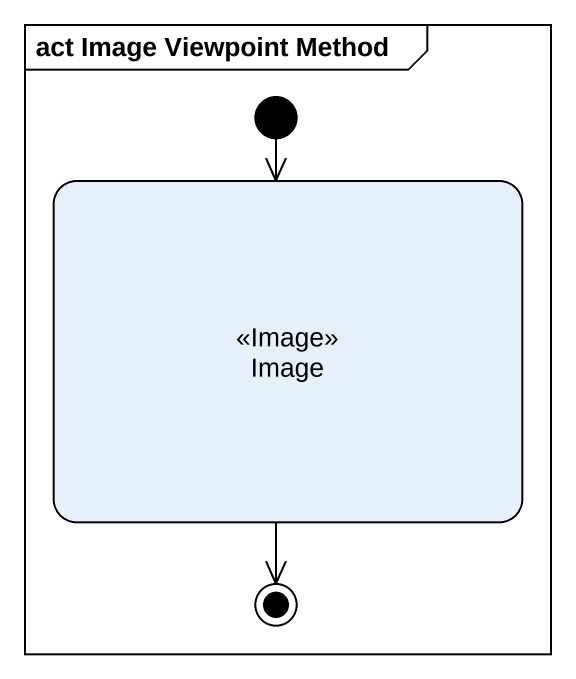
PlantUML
@startuml
mainframe act Image Viewpoint Method
hide empty description
state Image <<Image>>
[*] --> Image
Image --> [*]
@enduml
